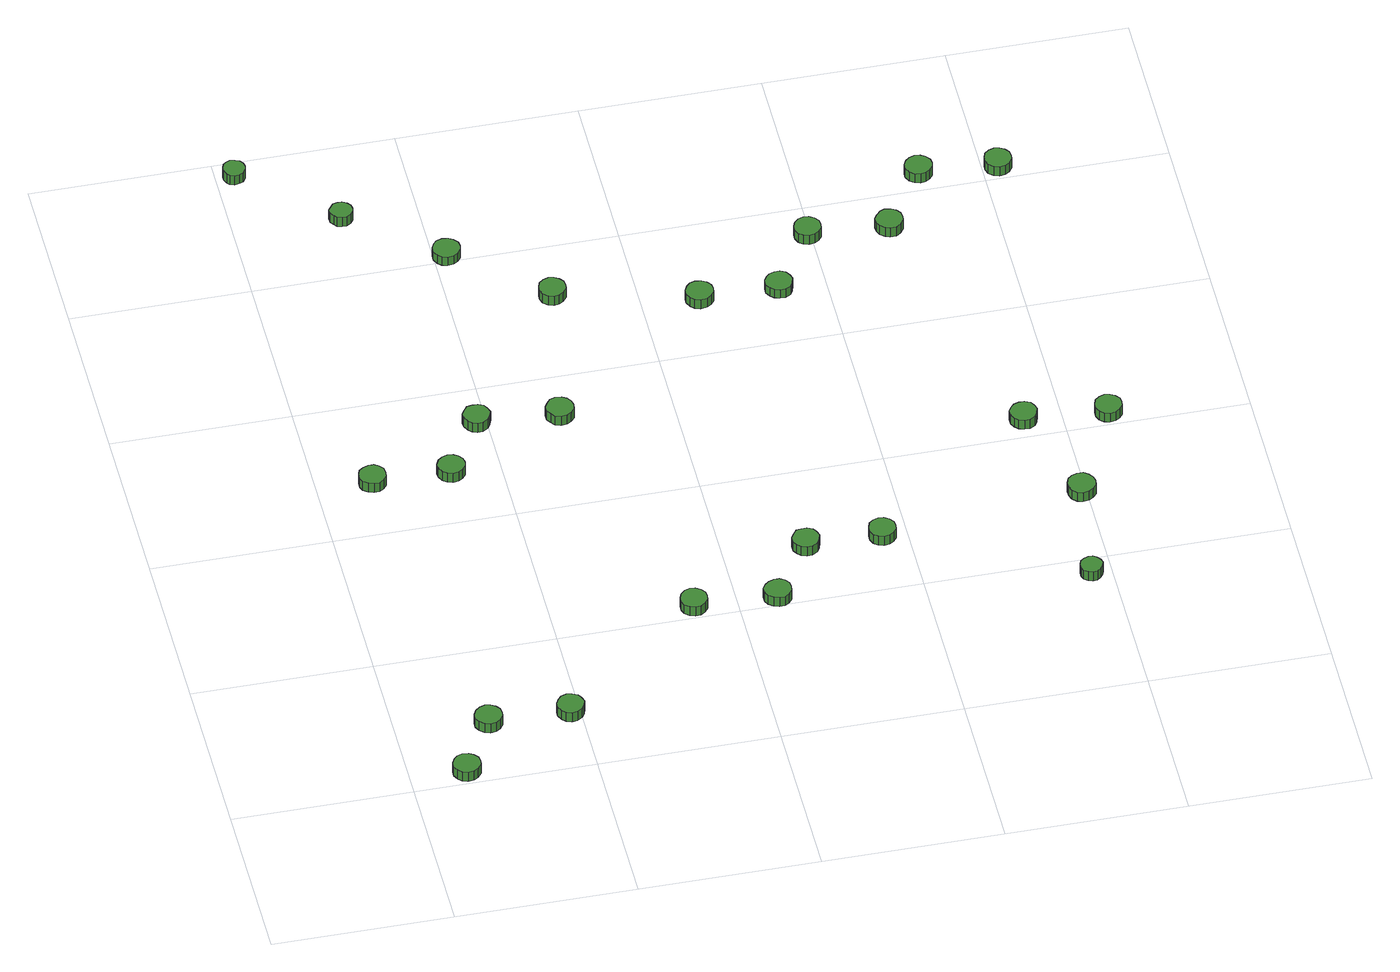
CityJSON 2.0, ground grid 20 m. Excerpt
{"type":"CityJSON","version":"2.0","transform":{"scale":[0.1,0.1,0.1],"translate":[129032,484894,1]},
"CityObjects":{
"tree1":{"type":"SolitaryVegetationObject","attributes":{"function":"something"},"geometry":[{"type":"MultiSurface","lod":"1","boundaries":[[[0,1,2,3,4,5,6,7,8,9,10,11,12,13,14]],[[15,16,17,18,19,20,21,22,23,24,25,26,27,28,29]],[[0,29,28,1]],[[1,28,27,2]],[[2,27,26,3]],[[3,26,25,4]],[[4,25,24,5]],[[5,24,23,6]],[[6,23,22,7]],[[7,22,21,8]],[[8,21,20,9]],[[9,20,19,10]],[[10,19,18,11]],[[11,18,17,12]],[[12,17,16,13]],[[13,16,15,14]],[[14,15,29,0]]]}]},
"tree2":{"type":"SolitaryVegetationObject","attributes":{"function":"something"},"geometry":[{"type":"MultiSurface","lod":"1","boundaries":[[[30,31,32,33,34,35,36,37,38,39,40,41,42,43,44]],[[45,46,47,48,49,50,51,52,53,54,55,56,57,58,59]],[[30,59,58,31]],[[31,58,57,32]],[[32,57,56,33]],[[33,56,55,34]],[[34,55,54,35]],[[35,54,53,36]],[[36,53,52,37]],[[37,52,51,38]],[[38,51,50,39]],[[39,50,49,40]],[[40,49,48,41]],[[41,48,47,42]],[[42,47,46,43]],[[43,46,45,44]],[[44,45,59,30]]]}]},
"tree3":{"type":"SolitaryVegetationObject","attributes":{"function":"something"},"geometry":[{"type":"MultiSurface","lod":"1","boundaries":[[[60,61,62,63,64,65,66,67,68,69,70,71,72,73,74]],[[75,76,77,78,79,80,81,82,83,84,85,86,87,88,89]],[[60,89,88,61]],[[61,88,87,62]],[[62,87,86,63]],[[63,86,85,64]],[[64,85,84,65]],[[65,84,83,66]],[[66,83,82,67]],[[67,82,81,68]],[[68,81,80,69]],[[69,80,79,70]],[[70,79,78,71]],[[71,78,77,72]],[[72,77,76,73]],[[73,76,75,74]],[[74,75,89,60]]]}]},
"tree4":{"type":"SolitaryVegetationObject","attributes":{"function":"something"},"geometry":[{"type":"MultiSurface","lod":"1","boundaries":[[[90,91,92,93,94,95,96,97,98,99,100,101,102,103,104]],[[105,106,107,108,109,110,111,112,113,114,115,116,117,118,119]],[[90,119,118,91]],[[91,118,117,92]],[[92,117,116,93]],[[93,116,115,94]],[[94,115,114,95]],[[95,114,113,96]],[[96,113,112,97]],[[97,112,111,98]],[[98,111,110,99]],[[99,110,109,100]],[[100,109,108,101]],[[101,108,107,102]],[[102,107,106,103]],[[103,106,105,104]],[[104,105,119,90]]]}]},
"tree5":{"type":"SolitaryVegetationObject","attributes":{"function":"something"},"geometry":[{"type":"MultiSurface","lod":"1","boundaries":[[[120,121,122,123,124,125,126,127,128,129,130,131,132,133,134]],[[135,136,137,138,139,140,141,142,143,144,145,146,147,148,149]],[[120,149,148,121]],[[121,148,147,122]],[[122,147,146,123]],[[123,146,145,124]],[[124,145,144,125]],[[125,144,143,126]],[[126,143,142,127]],[[127,142,141,128]],[[128,141,140,129]],[[129,140,139,130]],[[130,139,138,131]],[[131,138,137,132]],[[132,137,136,133]],[[133,136,135,134]],[[134,135,149,120]]]}]},
"tree6":{"type":"SolitaryVegetationObject","attributes":{"function":"something"},"geometry":[{"type":"MultiSurface","lod":"1","boundaries":[[[150,151,152,153,154,155,156,157,158,159,160,161,162,163,164]],[[165,166,167,168,169,170,171,172,173,174,175,176,177,178,179]],[[150,179,178,151]],[[151,178,177,152]],[[152,177,176,153]],[[153,176,175,154]],[[154,175,174,155]],[[155,174,173,156]],[[156,173,172,157]],[[157,172,171,158]],[[158,171,170,159]],[[159,170,169,160]],[[160,169,168,161]],[[161,168,167,162]],[[162,167,166,163]],[[163,166,165,164]],[[164,165,179,150]]]}]},
"tree7":{"type":"SolitaryVegetationObject","attributes":{"function":"something"},"geometry":[{"type":"MultiSurface","lod":"1","boundaries":[[[180,181,182,183,184,185,186,187,188,189,190,191,192,193,194]],[[195,196,197,198,199,200,201,202,203,204,205,206,207,208,209]],[[180,209,208,181]],[[181,208,207,182]],[[182,207,206,183]],[[183,206,205,184]],[[184,205,204,185]],[[185,204,203,186]],[[186,203,202,187]],[[187,202,201,188]],[[188,201,200,189]],[[189,200,199,190]],[[190,199,198,191]],[[191,198,197,192]],[[192,197,196,193]],[[193,196,195,194]],[[194,195,209,180]]]}]},
"tree8":{"type":"SolitaryVegetationObject","attributes":{"function":"something"},"geometry":[{"type":"MultiSurface","lod":"1","boundaries":[[[210,211,212,213,214,215,216,217,218,219,220,221,222,223,224]],[[225,226,227,228,229,230,231,232,233,234,235,236,237,238,239]],[[210,239,238,211]],[[211,238,237,212]],[[212,237,236,213]],[[213,236,235,214]],[[214,235,234,215]],[[215,234,233,216]],[[216,233,232,217]],[[217,232,231,218]],[[218,231,230,219]],[[219,230,229,220]],[[220,229,228,221]],[[221,228,227,222]],[[222,227,226,223]],[[223,226,225,224]],[[224,225,239,210]]]}]},
"tree9":{"type":"SolitaryVegetationObject","attributes":{"function":"something"},"geometry":[{"type":"MultiSurface","lod":"1","boundaries":[[[240,241,242,243,244,245,246,247,248,249,250,251,252,253,254]],[[255,256,257,258,259,260,261,262,263,264,265,266,267,268,269]],[[240,269,268,241]],[[241,268,267,242]],[[242,267,266,243]],[[243,266,265,244]],[[244,265,264,245]],[[245,264,263,246]],[[246,263,262,247]],[[247,262,261,248]],[[248,261,260,249]],[[249,260,259,250]],[[250,259,258,251]],[[251,258,257,252]],[[252,257,256,253]],[[253,256,255,254]],[[254,255,269,240]]]}]},
"tree10":{"type":"SolitaryVegetationObject","attributes":{"function":"something"},"geometry":[{"type":"MultiSurface","lod":"1","boundaries":[[[270,271,272,273,274,275,276,277,278,279,280,281,282,283,284]],[[285,286,287,288,289,290,291,292,293,294,295,296,297,298,299]],[[270,299,298,271]],[[271,298,297,272]],[[272,297,296,273]],[[273,296,295,274]],[[274,295,294,275]],[[275,294,293,276]],[[276,293,292,277]],[[277,292,291,278]],[[278,291,290,279]],[[279,290,289,280]],[[280,289,288,281]],[[281,288,287,282]],[[282,287,286,283]],[[283,286,285,284]],[[284,285,299,270]]]}]},
"tree11":{"type":"SolitaryVegetationObject","attributes":{"function":"something"},"geometry":[{"type":"MultiSurface","lod":"1","boundaries":[[[300,301,302,303,304,305,306,307,308,309,310,311,312,313,314]],[[315,316,317,318,319,320,321,322,323,324,325,326,327,328,329]],[[300,329,328,301]],[[301,328,327,302]],[[302,327,326,303]],[[303,326,325,304]],[[304,325,324,305]],[[305,324,323,306]],[[306,323,322,307]],[[307,322,321,308]],[[308,321,320,309]],[[309,320,319,310]],[[310,319,318,311]],[[311,318,317,312]],[[312,317,316,313]],[[313,316,315,314]],[[314,315,329,300]]]}]},
"tree12":{"type":"SolitaryVegetationObject","attributes":{"function":"something"},"geometry":[{"type":"MultiSurface","lod":"1","boundaries":[[[330,331,332,333,334,335,336,337,338,339,340,341,342,343,344]],[[345,346,347,348,349,350,351,352,353,354,355,356,357,358,359]],[[330,359,358,331]],[[331,358,357,332]],[[332,357,356,333]],[[333,356,355,334]],[[334,355,354,335]],[[335,354,353,336]],[[336,353,352,337]],[[337,352,351,338]],[[338,351,350,339]],[[339,350,349,340]],[[340,349,348,341]],[[341,348,347,342]],[[342,347,346,343]],[[343,346,345,344]],[[344,345,359,330]]]}]},
"tree13":{"type":"SolitaryVegetationObject","attributes":{"function":"something"},"geometry":[{"type":"MultiSurface","lod":"1","boundaries":[[[360,361,362,363,364,365,366,367,368,369,370,371,372,373,374]],[[375,376,377,378,379,380,381,382,383,384,385,386,387,388,389]],[[360,389,388,361]],[[361,388,387,362]],[[362,387,386,363]],[[363,386,385,364]],[[364,385,384,365]],[[365,384,383,366]],[[366,383,382,367]],[[367,382,381,368]],[[368,381,380,369]],[[369,380,379,370]],[[370,379,378,371]],[[371,378,377,372]],[[372,377,376,373]],[[373,376,375,374]],[[374,375,389,360]]]}]},
"tree14":{"type":"SolitaryVegetationObject","attributes":{"function":"something"},"geometry":[{"type":"MultiSurface","lod":"1","boundaries":[[[390,391,392,393,394,395,396,397,398,399,400,401,402,403,404]],[[405,406,407,408,409,410,411,412,413,414,415,416,417,418,419]],[[390,419,418,391]],[[391,418,417,392]],[[392,417,416,393]],[[393,416,415,394]],[[394,415,414,395]],[[395,414,413,396]],[[396,413,412,397]],[[397,412,411,398]],[[398,411,410,399]],[[399,410,409,400]],[[400,409,408,401]],[[401,408,407,402]],[[402,407,406,403]],[[403,406,405,404]],[[404,405,419,390]]]}]},
"tree15":{"type":"SolitaryVegetationObject","attributes":{"function":"something"},"geometry":[{"type":"MultiSurface","lod":"1","boundaries":[[[420,421,422,423,424,425,426,427,428,429,430,431,432,433,434]],[[435,436,437,438,439,440,441,442,443,444,445,446,447,448,449]],[[420,449,448,421]],[[421,448,447,422]],[[422,447,446,423]],[[423,446,445,424]],[[424,445,444,425]],[[425,444,443,426]],[[426,443,442,427]],[[427,442,441,428]],[[428,441,440,429]],[[429,440,439,430]],[[430,439,438,431]],[[431,438,437,432]],[[432,437,436,433]],[[433,436,435,434]],[[434,435,449,420]]]}]},
"tree16":{"type":"SolitaryVegetationObject","attributes":{"function":"something"},"geometry":[{"type":"MultiSurface","lod":"1","boundaries":[[[450,451,452,453,454,455,456,457,458,459,460,461,462,463,464]],[[465,466,467,468,469,470,471,472,473,474,475,476,477,478,479]],[[450,479,478,451]],[[451,478,477,452]],[[452,477,476,453]],[[453,476,475,454]],[[454,475,474,455]],[[455,474,473,456]],[[456,473,472,457]],[[457,472,471,458]],[[458,471,470,459]],[[459,470,469,460]],[[460,469,468,461]],[[461,468,467,462]],[[462,467,466,463]],[[463,466,465,464]],[[464,465,479,450]]]}]},
"tree17":{"type":"SolitaryVegetationObject","attributes":{"function":"something"},"geometry":[{"type":"MultiSurface","lod":"1","boundaries":[[[480,481,482,483,484,485,486,487,488,489,490,491,492,493,494]],[[495,496,497,498,499,500,501,502,503,504,505,506,507,508,509]],[[480,509,508,481]],[[481,508,507,482]],[[482,507,506,483]],[[483,506,505,484]],[[484,505,504,485]],[[485,504,503,486]],[[486,503,502,487]],[[487,502,501,488]],[[488,501,500,489]],[[489,500,499,490]],[[490,499,498,491]],[[491,498,497,492]],[[492,497,496,493]],[[493,496,495,494]],[[494,495,509,480]]]}]},
"tree18":{"type":"SolitaryVegetationObject","attributes":{"function":"something"},"geometry":[{"type":"MultiSurface","lod":"1","boundaries":[[[510,511,512,513,514,515,516,517,518,519,520,521,522,523,524]],[[525,526,527,528,529,530,531,532,533,534,535,536,537,538,539]],[[510,539,538,511]],[[511,538,537,512]],[[512,537,536,513]],[[513,536,535,514]],[[514,535,534,515]],[[515,534,533,516]],[[516,533,532,517]],[[517,532,531,518]],[[518,531,530,519]],[[519,530,529,520]],[[520,529,528,521]],[[521,528,527,522]],[[522,527,526,523]],[[523,526,525,524]],[[524,525,539,510]]]}]},
"tree19":{"type":"SolitaryVegetationObject","attributes":{"function":"something"},"geometry":[{"type":"MultiSurface","lod":"1","boundaries":[[[540,541,542,543,544,545,546,547,548,549,550,551,552,553,554]],[[555,556,557,558,559,560,561,562,563,564,565,566,567,568,569]],[[540,569,568,541]],[[541,568,567,542]],[[542,567,566,543]],[[543,566,565,544]],[[544,565,564,545]],[[545,564,563,546]],[[546,563,562,547]],[[547,562,561,548]],[[548,561,560,549]],[[549,560,559,550]],[[550,559,558,551]],[[551,558,557,552]],[[552,557,556,553]],[[553,556,555,554]],[[554,555,569,540]]]}]},
"tree20":{"type":"SolitaryVegetationObject","attributes":{"function":"something"},"geometry":[{"type":"MultiSurface","lod":"1","boundaries":[[[570,571,572,573,574,575,576,577,578,579,580,581,582,583,584]],[[585,586,587,588,589,590,591,592,593,594,595,596,597,598,599]],[[570,599,598,571]],[[571,598,597,572]],[[572,597,596,573]],[[573,596,595,574]],[[574,595,594,575]],[[575,594,593,576]],[[576,593,592,577]],[[577,592,591,578]],[[578,591,590,579]],[[579,590,589,580]],[[580,589,588,581]],[[581,588,587,582]],[[582,587,586,583]],[[583,586,585,584]],[[584,585,599,570]]]}]},
"tree21":{"type":"SolitaryVegetationObject","attributes":{"function":"something"},"geometry":[{"type":"MultiSurface","lod":"1","boundaries":[[[600,601,602,603,604,605,606,607,608,609,610,611,612,613,614]],[[615,616,617,618,619,620,621,622,623,624,625,626,627,628,629]],[[600,629,628,601]],[[601,628,627,602]],[[602,627,626,603]],[[603,626,625,604]],[[604,625,624,605]],[[605,624,623,606]],[[606,623,622,607]],[[607,622,621,608]],[[608,621,620,609]],[[609,620,619,610]],[[610,619,618,611]],[[611,618,617,612]],[[612,617,616,613]],[[613,616,615,614]],[[614,615,629,600]]]}]},
"tree22":{"type":"SolitaryVegetationObject","attributes":{"function":"something"},"geometry":[{"type":"MultiSurface","lod":"1","boundaries":[[[630,631,632,633,634,635,636,637,638,639,640,641,642,643,644]],[[645,646,647,648,649,650,651,652,653,654,655,656,657,658,659]],[[630,659,658,631]],[[631,658,657,632]],[[632,657,656,633]],[[633,656,655,634]],[[634,655,654,635]],[[635,654,653,636]],[[636,653,652,637]],[[637,652,651,638]],[[638,651,650,639]],[[639,650,649,640]],[[640,649,648,641]],[[641,648,647,642]],[[642,647,646,643]],[[643,646,645,644]],[[644,645,659,630]]]}]},
"tree23":{"type":"SolitaryVegetationObject","attributes":{"function":"something"},"geometry":[{"type":"MultiSurface","lod":"1","boundaries":[[[660,661,662,663,664,665,666,667,668,669,670,671,672,673,674]],[[675,676,677,678,679,680,681,682,683,684,685,686,687,688,689]],[[660,689,688,661]],[[661,688,687,662]],[[662,687,686,663]],[[663,686,685,664]],[[664,685,684,665]],[[665,684,683,666]],[[666,683,682,667]],[[667,682,681,668]],[[668,681,680,669]],[[669,680,679,670]],[[670,679,678,671]],[[671,678,677,672]],[[672,677,676,673]],[[673,676,675,674]],[[674,675,689,660]]]}]},
"tree24":{"type":"SolitaryVegetationObject","attributes":{"function":"something"},"geometry":[{"type":"MultiSurface","lod":"1","boundaries":[[[690,691,692,693,694,695,696,697,698,699,700,701,702,703,704]],[[705,706,707,708,709,710,711,712,713,714,715,716,717,718,719]],[[690,719,718,691]],[[691,718,717,692]],[[692,717,716,693]],[[693,716,715,694]],[[694,715,714,695]],[[695,714,713,696]],[[696,713,712,697]],[[697,712,711,698]],[[698,711,710,699]],[[699,710,709,700]],[[700,709,708,701]],[[701,708,707,702]],[[702,707,706,703]],[[703,706,705,704]],[[704,705,719,690]]]}]},
"tree25":{"type":"SolitaryVegetationObject","attributes":{"function":"something"},"geometry":[{"type":"MultiSurface","lod":"1","boundaries":[[[720,721,722,723,724,725,726,727,728,729,730,731,732,733,734]],[[735,736,737,738,739,740,741,742,743,744,745,746,747,748,749]],[[720,749,748,721]],[[721,748,747,722]],[[722,747,746,723]],[[723,746,745,724]],[[724,745,744,725]],[[725,744,743,726]],[[726,743,742,727]],[[727,742,741,728]],[[728,741,740,729]],[[729,740,739,730]],[[730,739,738,731]],[[731,738,737,732]],[[732,737,736,733]],[[733,736,735,734]],[[734,735,749,720]]]}]}
},
"vertices":[
[76,15,23],[75,21,23],[71,26,23],[66,29,23],[59,30,23],[53,28,23],[49,24,23],[46,18,23],[46,12,23],[49,6,23],[53,2,23],[59,0,23],[66,1,23],[71,4,23],[75,9,23],[75,9,10],[71,4,10],[66,1,10],[59,0,10],[53,2,10],[49,6,10],[46,12,10],[46,18,10],[49,24,10],[53,28,10],[59,30,10],[66,29,10],[71,26,10],[75,21,10],[76,15,10],
[115,85,22],[114,91,22],[110,96,22],[105,99,22],[99,100,22],[93,98,22],[88,94,22],[85,88,22],[85,82,22],[88,76,22],[93,72,22],[99,70,22],[105,71,22],[110,74,22],[114,79,22],[114,79,9],[110,74,9],[105,71,9],[99,70,9],[93,72,9],[88,76,9],[85,82,9],[85,88,9],[88,94,9],[93,98,9],[99,100,9],[105,99,9],[110,96,9],[114,91,9],[115,85,9],
[74,474,25],[73,481,25],[69,486,25],[64,489,25],[58,489,25],[52,487,25],[47,483,25],[45,478,25],[45,471,25],[47,466,25],[52,462,25],[58,460,25],[64,460,25],[69,463,25],[73,468,25],[73,468,12],[69,463,12],[64,460,12],[58,460,12],[52,462,12],[47,466,12],[45,471,12],[45,478,12],[47,483,12],[52,487,12],[58,489,12],[64,489,12],[69,486,12],[73,481,12],[74,474,12],
[204,81,24],[202,87,24],[199,92,24],[193,95,24],[187,96,24],[181,94,24],[177,90,24],[174,84,24],[174,78,24],[177,72,24],[181,68,24],[187,66,24],[193,67,24],[199,70,24],[202,75,24],[202,75,11],[199,70,11],[193,67,11],[187,66,11],[181,68,11],[177,72,11],[174,78,11],[174,84,11],[177,90,11],[181,94,11],[187,96,11],[193,95,11],[199,92,11],[202,87,11],[204,81,11],
[160,473,24],[159,479,24],[155,484,24],[150,487,24],[144,488,24],[138,486,24],[133,482,24],[130,476,24],[130,470,24],[133,464,24],[138,460,24],[144,458,24],[150,459,24],[155,462,24],[159,467,24],[159,467,11],[155,462,11],[150,459,11],[144,458,11],[138,460,11],[133,464,11],[130,470,11],[130,476,11],[133,482,11],[138,486,11],[144,488,11],[150,487,11],[155,484,11],[159,479,11],[160,473,11],
[32,979,20],[31,984,20],[28,988,20],[23,990,20],[18,991,20],[13,989,20],[10,986,20],[8,981,20],[8,976,20],[10,971,20],[13,968,20],[18,966,20],[23,967,20],[28,969,20],[31,974,20],[31,974,7],[28,969,7],[23,967,7],[18,966,7],[13,968,7],[10,971,7],[8,976,7],[8,981,7],[10,986,7],[13,989,7],[18,991,7],[23,990,7],[28,988,7],[31,984,7],[32,979,7],
[203,542,26],[201,548,26],[198,553,26],[192,556,26],[186,556,26],[180,555,26],[176,550,26],[173,545,26],[173,539,26],[176,533,26],[180,529,26],[186,527,26],[192,527,26],[198,531,26],[201,536,26],[201,536,13],[198,531,13],[192,527,13],[186,527,13],[180,529,13],[176,533,13],[173,539,13],[173,545,13],[176,550,13],[180,555,13],[186,556,13],[192,556,13],[198,553,13],[201,548,13],[203,542,13],
[129,888,22],[128,893,22],[125,897,22],[120,900,22],[115,900,22],[110,899,22],[107,895,22],[104,891,22],[104,885,22],[107,881,22],[110,877,22],[115,876,22],[120,876,22],[125,879,22],[128,883,22],[128,883,9],[125,879,9],[120,876,9],[115,876,9],[110,877,9],[107,881,9],[104,885,9],[104,891,9],[107,895,9],[110,899,9],[115,900,9],[120,900,9],[125,897,9],[128,893,9],[129,888,9],
[367,214,24],[366,220,24],[362,225,24],[357,228,24],[351,229,24],[345,227,24],[340,222,24],[338,217,24],[338,211,24],[340,205,24],[345,201,24],[351,199,24],[357,199,24],[362,203,24],[366,208,24],[366,208,11],[362,203,11],[357,199,11],[351,199,11],[345,201,11],[340,205,11],[338,211,11],[338,217,11],[340,222,11],[345,227,11],[351,229,11],[357,228,11],[362,225,11],[366,220,11],[367,214,11],
[292,535,25],[291,541,25],[287,546,25],[282,549,25],[275,550,25],[269,548,25],[265,543,25],[262,538,25],[262,531,25],[265,526,25],[269,521,25],[275,519,25],[282,520,25],[287,523,25],[291,528,25],[291,528,12],[287,523,12],[282,520,12],[275,519,12],[269,521,12],[265,526,12],[262,531,12],[262,538,12],[265,543,12],[269,548,12],[275,550,12],[282,549,12],[287,546,12],[291,541,12],[292,535,12],
[228,805,23],[227,811,23],[223,816,23],[218,819,23],[211,820,23],[205,818,23],[201,814,23],[198,808,23],[198,802,23],[201,796,23],[205,792,23],[211,790,23],[218,791,23],[223,794,23],[227,799,23],[227,799,11],[223,794,11],[218,791,11],[211,790,11],[205,792,11],[201,796,11],[198,802,11],[198,808,11],[201,814,11],[205,818,11],[211,820,11],[218,819,11],[223,816,11],[227,811,11],[228,805,11],
[457,207,26],[456,213,26],[452,218,26],[447,221,26],[441,221,26],[435,219,26],[430,215,26],[427,210,26],[427,203,26],[430,198,26],[435,194,26],[441,192,26],[447,192,26],[452,195,26],[456,200,26],[456,200,13],[452,195,13],[447,192,13],[441,192,13],[435,194,13],[430,198,13],[427,203,13],[427,210,13],[430,215,13],[435,219,13],[441,221,13],[447,221,13],[452,218,13],[456,213,13],[457,207,13],
[324,718,26],[323,724,26],[319,729,26],[314,732,26],[308,733,26],[302,731,26],[297,727,26],[295,721,26],[295,715,26],[297,709,26],[302,705,26],[308,703,26],[314,704,26],[319,707,26],[323,712,26],[323,712,13],[319,707,13],[314,704,13],[308,703,13],[302,705,13],[297,709,13],[295,715,13],[295,721,13],[297,727,13],[302,731,13],[308,733,13],[314,732,13],[319,729,13],[323,724,13],[324,718,13],
[504,279,25],[502,285,25],[499,290,25],[493,293,25],[487,293,25],[481,292,25],[477,287,25],[474,282,25],[474,275,25],[477,270,25],[481,266,25],[487,264,25],[493,264,25],[499,268,25],[502,273,25],[502,273,12],[499,268,12],[493,264,12],[487,264,12],[481,266,12],[477,270,12],[474,275,12],[474,282,12],[477,287,12],[481,292,12],[487,293,12],[493,293,12],[499,290,12],[502,285,12],[504,279,12],
[586,275,27],[585,281,27],[581,286,27],[576,289,27],[570,290,27],[564,288,27],[559,284,27],[557,278,27],[557,272,27],[559,266,27],[564,262,27],[570,260,27],[576,261,27],[581,264,27],[585,269,27],[585,269,14],[581,264,14],[576,261,14],[570,260,14],[564,262,14],[559,266,14],[557,272,14],[557,278,14],[559,284,14],[564,288,14],[570,290,14],[576,289,14],[581,286,14],[585,281,14],[586,275,14],
[476,678,27],[475,684,27],[471,689,27],[466,692,27],[459,693,27],[453,691,27],[449,687,27],[446,681,27],[446,675,27],[449,669,27],[453,665,27],[459,663,27],[466,664,27],[471,667,27],[475,672,27],[475,672,14],[471,667,14],[466,664,14],[459,663,14],[453,665,14],[449,669,14],[446,675,14],[446,681,14],[449,687,14],[453,691,14],[459,693,14],[466,692,14],[471,689,14],[475,684,14],[476,678,14],
[562,676,26],[560,682,26],[557,687,26],[551,690,26],[545,690,26],[539,688,26],[535,684,26],[532,679,26],[532,672,26],[535,667,26],[539,663,26],[545,661,26],[551,661,26],[557,664,26],[560,669,26],[560,669,14],[557,664,14],[551,661,14],[545,661,14],[539,663,14],[535,667,14],[532,672,14],[532,679,14],[535,684,14],[539,688,14],[545,690,14],[551,690,14],[557,687,14],[560,682,14],[562,676,14],
[609,749,29],[608,755,29],[604,760,29],[599,763,29],[593,764,29],[587,762,29],[582,757,29],[580,752,29],[580,746,29],[582,740,29],[587,736,29],[593,734,29],[599,735,29],[604,738,29],[608,743,29],[608,743,16],[604,738,16],[599,735,16],[593,734,16],[587,736,16],[582,740,16],[580,746,16],[580,752,16],[582,757,16],[587,762,16],[593,764,16],[599,763,16],[604,760,16],[608,755,16],[609,749,16],
[790,175,23],[788,180,23],[785,184,23],[781,187,23],[776,187,23],[771,185,23],[767,182,23],[765,177,23],[765,172,23],[767,167,23],[771,164,23],[776,162,23],[781,163,23],[785,166,23],[788,170,23],[788,170,10],[785,166,10],[781,163,10],[776,162,10],[771,164,10],[767,167,10],[765,172,10],[765,177,10],[767,182,10],[771,185,10],[776,187,10],[781,187,10],[785,184,10],[788,180,10],[790,175,10],
[808,295,29],[807,301,29],[803,306,29],[798,310,29],[791,310,29],[785,308,29],[780,304,29],[778,298,29],[778,292,29],[780,286,29],[785,281,29],[791,279,29],[798,280,29],[803,283,29],[807,288,29],[807,288,16],[803,283,16],[798,280,16],[791,279,16],[785,281,16],[780,286,16],[778,292,16],[778,298,16],[780,304,16],[785,308,16],[791,310,16],[798,310,16],[803,306,16],[807,301,16],[808,295,16],
[772,419,28],[770,425,28],[767,430,28],[761,433,28],[755,433,28],[749,431,28],[745,427,28],[742,422,28],[742,415,28],[745,410,28],[749,406,28],[755,404,28],[761,404,28],[767,407,28],[770,412,28],[770,412,15],[767,407,15],[761,404,15],[755,404,15],[749,406,15],[745,410,15],[742,415,15],[742,422,15],[745,427,15],[749,431,15],[755,433,15],[761,433,15],[767,430,15],[770,425,15],[772,419,15],
[697,743,28],[696,749,28],[692,754,28],[687,757,28],[680,758,28],[675,756,28],[670,751,28],[667,746,28],[667,740,28],[670,734,28],[675,730,28],[680,728,28],[687,728,28],[692,732,28],[696,737,28],[696,737,15],[692,732,15],[687,728,15],[680,728,15],[675,730,15],[670,734,15],[667,740,15],[667,746,15],[670,751,15],[675,756,15],[680,758,15],[687,757,15],[692,754,15],[696,749,15],[697,743,15],
[862,409,29],[861,415,29],[857,420,29],[852,423,29],[846,424,29],[840,422,29],[835,418,29],[833,412,29],[833,406,29],[835,400,29],[840,396,29],[846,394,29],[852,395,29],[857,398,29],[861,403,29],[861,403,16],[857,398,16],[852,395,16],[846,394,16],[840,396,16],[835,400,16],[833,406,16],[833,412,16],[835,418,16],[840,422,16],[846,424,16],[852,423,16],[857,420,16],[861,415,16],[862,409,16],
[745,816,30],[744,822,30],[740,827,30],[735,830,30],[729,831,30],[723,829,30],[718,825,30],[715,819,30],[715,813,30],[718,807,30],[723,803,30],[729,801,30],[735,802,30],[740,805,30],[744,810,30],[744,810,17],[740,805,17],[735,802,17],[729,801,17],[723,803,17],[718,807,17],[715,813,17],[715,819,17],[718,825,17],[723,829,17],[729,831,17],[735,830,17],[740,827,17],[744,822,17],[745,816,17],
[830,810,29],[829,816,29],[825,821,29],[820,824,29],[814,825,29],[808,823,29],[803,819,29],[801,813,29],[801,807,29],[803,801,29],[808,797,29],[814,795,29],[820,796,29],[825,799,29],[829,804,29],[829,804,16],[825,799,16],[820,796,16],[814,795,16],[808,797,16],[803,801,16],[801,807,16],[801,813,16],[803,819,16],[808,823,16],[814,825,16],[820,824,16],[825,821,16],[829,816,16],[830,810,16]
]}
